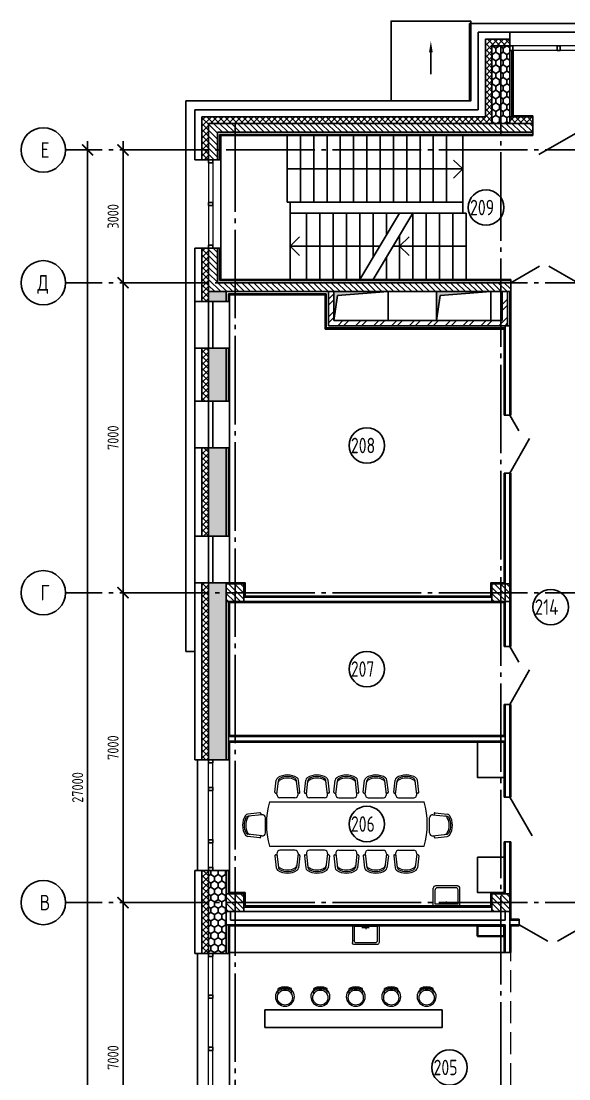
# Model space of a CAD drawing. Header units: millimetres. Extents: x -4830 to 49130, y -6810 to 29910.
# Drawn here: x -4830 to 7535, y 6019 to 29910 of the extents above; entities that cross this region are included whole.
import ezdxf

# ---------------------------------------------------------------- set-up
doc = ezdxf.new("R2010")
doc.units = ezdxf.units.MM
doc.linetypes.add('ГОСТ 2.303 4', pattern=[7, 5, -2, 0])
doc.linetypes.add('ГОСТ 2.303 5', pattern=[24, 20, -1.5, 1, -1.5])
doc.layers.add('Оборудование', color=5, linetype='Continuous', lineweight=18)
doc.layers.add('оси', color=7, linetype='Continuous')
doc.layers.add('текст', color=7, linetype='Continuous')
doc.styles.add('ГОСТ 2.304', font='CS_Gost2304.shx')
doc.dimstyles.new('СПДС', dxfattribs={"dimscale": 100, "dimtxt": 2.5, "dimasz": 2.5, "dimexe": 2, "dimexo": 0.625, "dimgap": 1, "dimtad": 1, "dimdec": 0, "dimtxsty": 'ГОСТ 2.304', "dimblk": 'OBLIQUE', "dimblk1": 'OBLIQUE', "dimblk2": 'OBLIQUE', "dimcen": 2.5, "dimdle": 2, "dimadec": 0, "dimazin": 2, "dimtfac": 0.75, "dimtdec": 4, "dimtmove": 1, "dimatfit": 3, "dimfxl": 1, "dimtfill": 1, "dimtolj": 1, "dimarcsym": 1})
pattern_1 = [(135, (-136569.68, -10084.31), (-67.35192, -67.35192), []), (225, (-136569.68, -10084.31), (67.35192, -67.35192), [])]
pattern_2 = [(90, (-136569.684, -10084.31), (-82.48892, 142.875), [95.25, -190.5]), (210, (-136569.684, -10084.31), (-82.48892, -142.875), [95.25, -190.5]), (150, (-136569.684, -10084.31), (-164.97784, 3e-07), [-190.5, 95.25])]
pattern_3 = [(135, (-136569.68, -10084.31), (-67.35192, -67.35192), [])]

# ---------------------------------------------------------------- blocks, each defined once
blk = doc.blocks.new('_ArchTick')
at = {"color": 0, "linetype": 'ByBlock', "const_width": 0.15}
blk.add_lwpolyline([(-0.5, -0.5), (0.5, 0.5)], dxfattribs=at)
blk = doc.blocks.new('*D43')
at = {"layer": 'оси', "color": 0, "lineweight": -2, "ltscale": 100, "transparency": 16777216}
for p, q in [((-3330, -200), (-3330, 27200)), ((-3267.5, 27000), (-3130, 27000)), ((-3267.5, 0), (-3130, 0))]:
    blk.add_line(p, q, dxfattribs=at)
at = {"layer": 'оси', "color": 0, "lineweight": -2, "ltscale": 100, "transparency": 16777216, "xscale": 250, "yscale": 250, "zscale": 250}
for p, rotation in [((-3330, 27000), 90), ((-3330, 0), 270)]:
    blk.add_blockref('_ArchTick', p, dxfattribs=dict(at, rotation=rotation))
at = {"layer": 'оси', "color": 0, "ltscale": 100, "transparency": 16777216, "insert": (-3555, 12600), "char_height": 250, "attachment_point": 5, "rotation": 90, "style": 'ГОСТ 2.304', "bg_fill": 3, "box_fill_scale": 1.1, "bg_fill_color": 256, "bg_fill_true_color": 13158600, "bg_fill_transparency": 0}
blk.add_mtext('\\A1;27000', dxfattribs=at)
blk = doc.blocks.new('*D45')
at = {"layer": 'оси', "color": 0, "lineweight": -2, "ltscale": 100, "transparency": 16777216}
for p, q in [((-2530, 9800), (-2530, 17200)), ((-2467.5, 17000), (-2330, 17000)), ((-2467.5, 10000), (-2330, 10000))]:
    blk.add_line(p, q, dxfattribs=at)
at = {"layer": 'оси', "color": 0, "lineweight": -2, "ltscale": 100, "transparency": 16777216, "xscale": 250, "yscale": 250, "zscale": 250}
for p, rotation in [((-2530, 17000), 90), ((-2530, 10000), 270)]:
    blk.add_blockref('_ArchTick', p, dxfattribs=dict(at, rotation=rotation))
at = {"layer": 'оси', "color": 0, "ltscale": 100, "transparency": 16777216, "insert": (-2755, 13500), "char_height": 250, "attachment_point": 5, "rotation": 90, "style": 'ГОСТ 2.304', "bg_fill": 3, "box_fill_scale": 1.1, "bg_fill_color": 256, "bg_fill_true_color": 13158600, "bg_fill_transparency": 0}
blk.add_mtext('\\A1;7000', dxfattribs=at)
blk = doc.blocks.new('*D46')
at = {"layer": 'оси', "color": 0, "lineweight": -2, "ltscale": 100, "transparency": 16777216}
for p, q in [((-2530, 16800), (-2530, 24200)), ((-2467.5, 24000), (-2330, 24000)), ((-2467.5, 17000), (-2330, 17000))]:
    blk.add_line(p, q, dxfattribs=at)
at = {"layer": 'оси', "color": 0, "lineweight": -2, "ltscale": 100, "transparency": 16777216, "xscale": 250, "yscale": 250, "zscale": 250}
for p, rotation in [((-2530, 24000), 90), ((-2530, 17000), 270)]:
    blk.add_blockref('_ArchTick', p, dxfattribs=dict(at, rotation=rotation))
at = {"layer": 'оси', "color": 0, "ltscale": 100, "transparency": 16777216, "insert": (-2755, 20500), "char_height": 250, "attachment_point": 5, "rotation": 90, "style": 'ГОСТ 2.304', "bg_fill": 3, "box_fill_scale": 1.1, "bg_fill_color": 256, "bg_fill_true_color": 13158600, "bg_fill_transparency": 0}
blk.add_mtext('\\A1;7000', dxfattribs=at)
blk = doc.blocks.new('*D47')
at = {"layer": 'оси', "color": 0, "lineweight": -2, "ltscale": 100, "transparency": 16777216}
for p, q in [((-2530, 23800), (-2530, 27200)), ((-2467.5, 27000), (-2330, 27000)), ((-2467.5, 24000), (-2330, 24000))]:
    blk.add_line(p, q, dxfattribs=at)
at = {"layer": 'оси', "color": 0, "lineweight": -2, "ltscale": 100, "transparency": 16777216, "xscale": 250, "yscale": 250, "zscale": 250}
for p, rotation in [((-2530, 27000), 90), ((-2530, 24000), 270)]:
    blk.add_blockref('_ArchTick', p, dxfattribs=dict(at, rotation=rotation))
at = {"layer": 'оси', "color": 0, "ltscale": 100, "transparency": 16777216, "insert": (-2755, 25500), "char_height": 250, "attachment_point": 5, "rotation": 90, "style": 'ГОСТ 2.304', "bg_fill": 3, "box_fill_scale": 1.1, "bg_fill_color": 256, "bg_fill_true_color": 13158600, "bg_fill_transparency": 0}
blk.add_mtext('\\A1;3000', dxfattribs=at)
blk = doc.blocks.new('*D48')
at = {"layer": 'оси', "color": 0, "lineweight": -2, "ltscale": 100, "transparency": 16777216}
for p, q in [((-2530, 2800), (-2530, 10200)), ((-2467.5, 10000), (-2330, 10000)), ((-2467.5, 3000), (-2330, 3000))]:
    blk.add_line(p, q, dxfattribs=at)
at = {"layer": 'оси', "color": 0, "lineweight": -2, "ltscale": 100, "transparency": 16777216, "xscale": 250, "yscale": 250, "zscale": 250}
for p, rotation in [((-2530, 10000), 90), ((-2530, 3000), 270)]:
    blk.add_blockref('_ArchTick', p, dxfattribs=dict(at, rotation=rotation))
at = {"layer": 'оси', "color": 0, "ltscale": 100, "transparency": 16777216, "insert": (-2755, 6500), "char_height": 250, "attachment_point": 5, "rotation": 90, "style": 'ГОСТ 2.304', "bg_fill": 3, "box_fill_scale": 1.1, "bg_fill_color": 256, "bg_fill_true_color": 13158600, "bg_fill_transparency": 0}
blk.add_mtext('\\A1;7000', dxfattribs=at)
blk = doc.blocks.new('мойка')
at = {"layer": 'Оборудование', "lineweight": 18}
for p, q in [((-450, 250), (-450, -250)), ((0, 300), (-399, 300)), ((-40, 260), (-360, 260)), ((-40, 260), (-40, -260)), ((0, 300), (0, -300)), ((-410, 210), (-410, -210)), ((-69, 78), (-69, -91)), ((-40, 0), (-100, 0)), ((0, -300), (-400, -300)), ((-40, -260), (-360, -260))]:
    blk.add_line(p, q, dxfattribs=at)
for centre, radius, start, end in [((-400, 250), 49.7, 88.3906, 180.554), ((-360, 210), 50, 90.0248, 180.0248), ((-360, -210), 49.8, 179.9125, 270.2958), ((-400, -250), 50, 180.0248, 270.0248)]:
    blk.add_arc(centre, radius, start, end, dxfattribs=at)
blk = doc.blocks.new('барный стул 1')
at = {"layer": 'Оборудование', "ltscale": 60}
for p, q in [((59.999999, 150), (183.593644, 150)), ((59.999999, -150), (183.593644, -150))]:
    blk.add_line(p, q, dxfattribs=at)
blk.add_circle((-20.000001, 0), 170, dxfattribs=at)
for centre, radius, start, end in [((0, 0), 215, 45.5846910006, 314.4153089994), ((-155.531875, 0), 326.155917, 332.6191679998, 27.3808320002), ((-129.255814, 0), 326.155917, 332.6191679998, 27.3808320002), ((-106.022796, 0), 326.155917, 332.6191679998, 27.3808320002)]:
    blk.add_arc(centre, radius, start, end, dxfattribs=at)
blk = doc.blocks.new('стол банкетный 2')
at = {"layer": 'Оборудование'}
for p, q in [((-1575, 721), (-1545, 990)), ((-1531, 670), (-1495, 979)), ((-1054, 669), (-1089, 979)), ((-1010, 721), (-1041, 990)), ((-910, 721), (-880, 990)), ((-866, 670), (-831, 979)), ((-389, 669), (-424, 979)), ((-345, 721), (-376, 990)), ((-245, 721), (-215, 990)), ((-201, 669), (-166, 979)), ((276, 670), (240, 979)), ((320, 721), (289, 990)), ((420, 721), (450, 990)), ((464, 669), (499, 979)), ((941, 670), (905, 979)), ((985, 721), (954, 990)), ((1106, 721), (1136, 990)), ((1150, 669), (1185, 979)), ((1627, 670), (1591, 979)), ((1671, 721), (1640, 990)), ((-1696, 500), (1791, 500)), ((-1556, 699), (-1528, 699)), ((-1123, 592), (-1462, 592)), ((-1030, 699), (-1057, 699)), ((-891, 699), (-863, 699)), ((-458, 592), (-797, 592)), ((-365, 699), (-392, 699)), ((-226, 699), (-198, 699)), ((-133, 592), (207, 592)), ((300, 699), (273, 699)), ((439, 699), (467, 699)), ((532, 592), (872, 592)), ((965, 699), (938, 699)), ((1125, 699), (1153, 699)), ((1218, 592), (1558, 592)), ((1651, 699), (1624, 699)), ((-1919, 254), (-2189, 224)), ((2044, 254), (2313, 224)), ((-1868, 210), (-2178, 175)), ((-1897, 235), (-1897, 207)), ((-1791, -198), (-1791, 141)), ((1915, -198), (1915, 141)), ((1992, 210), (2302, 175)), ((2022, 235), (2022, 207)), ((-1868, -267), (-2178, -232)), ((1992, -267), (2302, -232)), ((-1919, -311), (-2189, -280)), ((-1897, -291), (-1897, -264)), ((2022, -291), (2022, -264)), ((2044, -311), (2313, -280)), ((-1696, -500), (1791, -500)), ((-1556, -699), (-1528, -699)), ((-1531, -670), (-1495, -979)), ((-1123, -592), (-1462, -592)), ((-1054, -669), (-1089, -979)), ((-1030, -699), (-1057, -699)), ((-891, -699), (-863, -699)), ((-866, -670), (-831, -979)), ((-458, -592), (-797, -592)), ((-389, -669), (-424, -979)), ((-365, -699), (-392, -699)), ((-226, -699), (-198, -699)), ((-201, -669), (-166, -979)), ((-133, -592), (207, -592)), ((276, -670), (240, -979)), ((300, -699), (273, -699)), ((439, -699), (467, -699)), ((464, -669), (499, -979)), ((532, -592), (872, -592)), ((941, -670), (905, -979)), ((965, -699), (938, -699)), ((1125, -699), (1153, -699)), ((1150, -669), (1185, -979)), ((1218, -592), (1558, -592)), ((1627, -670), (1591, -979)), ((1651, -699), (1624, -699)), ((-1575, -721), (-1545, -990)), ((-1010, -721), (-1041, -990)), ((-910, -721), (-880, -990)), ((-345, -721), (-376, -990)), ((-245, -721), (-215, -990)), ((320, -721), (289, -990)), ((420, -721), (450, -990)), ((985, -721), (954, -990)), ((1106, -721), (1136, -990)), ((1671, -721), (1640, -990))]:
    blk.add_line(p, q, dxfattribs=at)
for centre, radius, start, end in [((-1476, 982), 69.3, 124.4756, 173.4869), ((-1293, 716), 393, 55.5244, 124.4756), ((-1431, 932), 69.3, 117.6297, 173.4078), ((-1427, 971), 69.3, 116.6486, 173.4078), ((-1293, 667), 368, 62.2582, 117.6297), ((-1293, 704), 368, 63.228, 116.6486), ((-1158, 971), 69.3, 6.5131, 63.228), ((-1154, 932), 69.3, 6.5131, 62.2582), ((-1110, 982), 69.3, 6.5131, 55.5244), ((-811, 982), 69.3, 124.4756, 173.4869), ((-628, 716), 393, 55.5244, 124.4756), ((-766, 932), 69.3, 117.6297, 173.4078), ((-762, 971), 69.3, 116.6486, 173.4078), ((-628, 667), 368, 62.2582, 117.6297), ((-628, 704), 368, 63.228, 116.6486), ((-493, 971), 69.3, 6.5131, 63.228), ((-489, 932), 69.3, 6.5131, 62.2582), ((-445, 982), 69.3, 6.5131, 55.5244), ((-146, 982), 69.3, 124.4756, 173.4869), ((37, 716), 393, 55.5244, 124.4756), ((-102, 932), 69.3, 117.7418, 173.4869), ((-97, 971), 69.3, 116.772, 173.4869), ((37, 667), 368, 62.3703, 117.7418), ((37, 704), 368, 63.3514, 116.772), ((171, 971), 69.3, 6.5922, 63.3514), ((176, 932), 69.3, 6.5922, 62.3703), ((220, 982), 69.3, 6.5131, 55.5244), ((519, 982), 69.3, 124.4756, 173.4869), ((702, 716), 393, 55.5244, 124.4756), ((563, 932), 69.3, 117.7418, 173.4869), ((568, 971), 69.3, 116.772, 173.4869), ((702, 667), 368, 62.3703, 117.7418), ((702, 704), 368, 63.3514, 116.772), ((836, 971), 69.3, 6.5922, 63.3514), ((841, 932), 69.3, 6.5922, 62.3703), ((885, 982), 69.3, 6.5131, 55.5244), ((1205, 982), 69.3, 124.4756, 173.4869), ((1388, 716), 393, 55.5244, 124.4756), ((1249, 932), 69.3, 117.7418, 173.4869), ((1254, 971), 69.3, 116.772, 173.4869), ((1388, 667), 368, 62.3703, 117.7418), ((1388, 704), 368, 63.3514, 116.772), ((1522, 971), 69.3, 6.5922, 63.3514), ((1527, 932), 69.3, 6.5922, 62.3703), ((1571, 982), 69.3, 6.5131, 55.5244), ((-1556, 718), 19.8, 173.4869, 270), ((-1030, 718), 19.8, 270, 6.5131), ((-891, 718), 19.8, 173.4869, 270), ((-365, 718), 19.8, 270, 6.5131), ((-226, 718), 19.8, 173.4869, 270), ((300, 718), 19.8, 270, 6.5131), ((439, 718), 19.8, 173.4869, 270), ((965, 718), 19.8, 270, 6.5131), ((1125, 718), 19.8, 173.4869, 270), ((1651, 718), 19.8, 270, 6.5131), ((0, 0), 1768, 163.57, 196.43), ((-1462, 662), 69.3, 173.4078, 270), ((-1123, 662), 69.3, 270, 6.5131), ((-797, 662), 69.3, 173.4078, 270), ((-458, 662), 69.3, 270, 6.5131), ((-133, 662), 69.3, 173.4869, 270), ((207, 662), 69.3, 270, 6.5922), ((532, 662), 69.3, 173.4869, 270), ((872, 662), 69.3, 270, 6.5922), ((1218, 662), 69.3, 173.4869, 270), ((1558, 662), 69.3, 270, 6.5922), ((96, 0), 1768, 343.57, 16.43), ((-1917, 235), 19.8, 0, 96.5131), ((2041, 235), 19.8, 83.4869, 180), ((-1915, -28), 393, 145.5244, 214.4756), ((-1903, -28), 368, 153.3514, 206.772), ((-2181, 155), 69.3, 96.5131, 145.5244), ((-1866, -28), 368, 152.3703, 207.7418), ((-2170, 106), 69.3, 96.5922, 153.3514), ((-2131, 110), 69.3, 96.5922, 152.3703), ((-1860, 141), 69.3, 0, 96.5922), ((1985, 141), 69.3, 83.4078, 180), ((2255, 110), 69.3, 27.6297, 83.4078), ((2294, 106), 69.3, 26.6486, 83.4078), ((2305, 155), 69.3, 34.4756, 83.4869), ((1990, -28), 368, 332.2582, 27.6297), ((2027, -28), 368, 333.228, 26.6486), ((2039, -28), 393, 325.5244, 34.4756), ((-2170, -163), 69.3, 206.772, 263.4869), ((-2131, -167), 69.3, 207.7418, 263.4869), ((-1860, -198), 69.3, 263.4869, 0), ((1985, -198), 69.3, 180, 276.5131), ((2255, -167), 69.3, 276.5131, 332.2582), ((2294, -163), 69.3, 276.5131, 333.228), ((-2181, -211), 69.3, 214.4756, 263.4869), ((-1917, -291), 19.8, 263.4869, 0), ((2041, -291), 19.8, 180, 276.5131), ((2305, -211), 69.3, 276.5131, 325.5244), ((-1556, -718), 19.8, 90, 186.5131), ((-1462, -662), 69.3, 90, 186.5922), ((-1123, -662), 69.3, 353.4869, 90), ((-1030, -718), 19.8, 353.4869, 90), ((-891, -718), 19.8, 90, 186.5131), ((-797, -662), 69.3, 90, 186.5922), ((-458, -662), 69.3, 353.4869, 90), ((-365, -718), 19.8, 353.4869, 90), ((-226, -718), 19.8, 90, 186.5131), ((-133, -662), 69.3, 90, 186.5131), ((207, -662), 69.3, 353.4078, 90), ((300, -718), 19.8, 353.4869, 90), ((439, -718), 19.8, 90, 186.5131), ((532, -662), 69.3, 90, 186.5131), ((872, -662), 69.3, 353.4078, 90), ((965, -718), 19.8, 353.4869, 90), ((1125, -718), 19.8, 90, 186.5131), ((1218, -662), 69.3, 90, 186.5131), ((1558, -662), 69.3, 353.4078, 90), ((1651, -718), 19.8, 353.4869, 90), ((-1431, -932), 69.3, 186.5922, 242.3703), ((-1154, -932), 69.3, 297.7418, 353.4869), ((-766, -932), 69.3, 186.5922, 242.3703), ((-489, -932), 69.3, 297.7418, 353.4869), ((-102, -932), 69.3, 186.5131, 242.2582), ((176, -932), 69.3, 297.6297, 353.4078), ((563, -932), 69.3, 186.5131, 242.2582), ((841, -932), 69.3, 297.6297, 353.4078), ((1249, -932), 69.3, 186.5131, 242.2582), ((1527, -932), 69.3, 297.6297, 353.4078), ((-1476, -982), 69.3, 186.5131, 235.5244), ((-1293, -716), 393, 235.5244, 304.4756), ((-1427, -971), 69.3, 186.5922, 243.3514), ((-1293, -667), 368, 242.3703, 297.7418), ((-1293, -704), 368, 243.3514, 296.772), ((-1158, -971), 69.3, 296.772, 353.4869), ((-1110, -982), 69.3, 304.4756, 353.4869), ((-811, -982), 69.3, 186.5131, 235.5244), ((-628, -716), 393, 235.5244, 304.4756), ((-762, -971), 69.3, 186.5922, 243.3514), ((-628, -667), 368, 242.3703, 297.7418), ((-628, -704), 368, 243.3514, 296.772), ((-493, -971), 69.3, 296.772, 353.4869), ((-445, -982), 69.3, 304.4756, 353.4869), ((-146, -982), 69.3, 186.5131, 235.5244), ((37, -716), 393, 235.5244, 304.4756), ((-97, -971), 69.3, 186.5131, 243.228), ((37, -667), 368, 242.2582, 297.6297), ((37, -704), 368, 243.228, 296.6486), ((171, -971), 69.3, 296.6486, 353.4078), ((220, -982), 69.3, 304.4756, 353.4869), ((519, -982), 69.3, 186.5131, 235.5244), ((702, -716), 393, 235.5244, 304.4756), ((568, -971), 69.3, 186.5131, 243.228), ((702, -667), 368, 242.2582, 297.6297), ((702, -704), 368, 243.228, 296.6486), ((836, -971), 69.3, 296.6486, 353.4078), ((885, -982), 69.3, 304.4756, 353.4869), ((1205, -982), 69.3, 186.5131, 235.5244), ((1388, -716), 393, 235.5244, 304.4756), ((1254, -971), 69.3, 186.5131, 243.228), ((1388, -667), 368, 242.2582, 297.6297), ((1388, -704), 368, 243.228, 296.6486), ((1522, -971), 69.3, 296.6486, 353.4078), ((1571, -982), 69.3, 304.4756, 353.4869)]:
    blk.add_arc(centre, radius, start, end, dxfattribs=at)

msp = doc.modelspace()

# ---------------------------------------------------------------- hatches: boundary and pattern name
at = {"ltscale": 100}
h = msp.add_hatch(dxfattribs=at)
h.set_pattern_fill('ANSI37', color=256, scale=30, angle=90)
h.set_pattern_definition(pattern_1)
h.paths.add_polyline_path([(5800, 29350), (6200, 29350), (6200, 29500), (5650, 29500), (5650, 27750), (-750, 27750), (-749.9, 26780.5), (-600, 26780.5), (-600, 27600), (5800, 27600)])
h = msp.add_hatch(dxfattribs=at)
h.set_pattern_fill('HONEY', color=256, scale=30, angle=90)
h.set_pattern_definition(pattern_2)
h.paths.add_polyline_path([(6200, 29350), (5800, 29350), (5800, 27600), (6200, 27600)])
h = msp.add_hatch(dxfattribs=at)
h.set_pattern_fill('ANSI37', color=256, scale=30, angle=90)
h.set_pattern_definition([(135, (-116265.42, 62652.82), (-67.35192, -67.35192), []), (225, (-116265.42, 62652.82), (67.35192, -67.35192), [])])
h.paths.add_polyline_path([(6725, 27600), (6725, 27750), (6200, 27750), (6200, 27600)])
h = msp.add_hatch(dxfattribs=at)
h.set_pattern_fill('ANSI31', color=256, scale=30, angle=90)
h.set_pattern_definition(pattern_3)
h.paths.add_polyline_path([(6725, 27600), (-600, 27600), (-600, 26780.5), (-500, 26780.5), (-400, 26780.5), (-400, 27400), (6725, 27400)])
h = msp.add_hatch(dxfattribs=at)
h.set_pattern_fill('ANSI37', color=256, scale=30, angle=90)
h.set_pattern_definition(pattern_1)
h.paths.add_polyline_path([(-749.6, 23575), (-600, 23575), (-600, 24780.5), (-749.7, 24780.5)])
h.paths.add_polyline_path([(-749.3, 21325), (-600, 21325), (-600, 22525), (-749.5, 22525)])
h.paths.add_polyline_path([(-749, 18275), (-600, 18275), (-600, 20275), (-749.2, 20275)])
h.paths.add_polyline_path([(-600, 17225), (-748.9, 17225), (-748.5, 13225), (-600, 13225)])
h = msp.add_hatch(dxfattribs=at)
h.set_pattern_fill('ANSI31', color=256, scale=30, angle=90)
h.set_pattern_definition(pattern_3)
h.paths.add_polyline_path([(6225, 24000), (-400, 24000), (-400, 24780.5), (-600, 24780.5), (-600, 23800), (6225, 23800)])
h = msp.add_hatch(dxfattribs=at)
h.set_pattern_fill('HONEY', color=256, scale=30, angle=90)
h.set_pattern_definition(pattern_2)
h.paths.add_polyline_path([(-600, 23575), (-200, 23575), (-200, 23800), (-600, 23800)])
h.paths.add_polyline_path([(-600, 21325), (-200, 21325), (-200, 22525), (-600, 22525)])
h.paths.add_polyline_path([(-600, 18275), (-200, 18275), (-200, 20275), (-600, 20275)])
h.paths.add_polyline_path([(-200, 17225), (-600, 17225), (-600, 13225), (-200, 13225)])
h = msp.add_hatch(dxfattribs=at)
h.set_pattern_fill('ANSI32', color=256, scale=30)
h.set_pattern_definition([(45, (-74169.68, -56284.3), (-202.05576, 202.05576), []), (45, (-74034.98, -56284.3), (-202.05576, 202.05576), [])])
h.paths.add_polyline_path([(2109.9, 23030), (6150, 23030), (6150, 23800), (6030, 23800), (6030, 23150), (2229.9, 23150), (2229.9, 23800), (2109.9, 23800)])
h = msp.add_hatch(color=256, dxfattribs=at)
h.dxf.hatch_style = 1
h.paths.add_polyline_path([(3454.9, 23800), (2229.9, 23800), (2229.9, 23150), (2313.4, 23709.4)])
h = msp.add_hatch(color=256, dxfattribs=at)
h.dxf.hatch_style = 1
h.paths.add_polyline_path([(5775, 23800), (4549.9, 23800), (4549.9, 23150), (4633.4, 23709.4)])
h = msp.add_hatch(dxfattribs=at)
h.set_pattern_fill('ANSI31', color=256, scale=30, angle=90)
h.set_pattern_definition([(135, (-163569.68, -20084.31), (-67.35192, -67.35192), [])])
h.paths.add_polyline_path([(200, 17200), (-200, 17200), (-200, 16800), (200, 16800)])
h = msp.add_hatch(dxfattribs=at)
h.set_pattern_fill('ANSI31', color=256, scale=30, angle=90)
h.set_pattern_definition([(135, (-157569.68, -20084.31), (-67.35192, -67.35192), [])])
h.paths.add_polyline_path([(6200, 17200), (5800, 17200), (5800, 16800), (6200, 16800)])
h = msp.add_hatch(dxfattribs=at)
h.set_pattern_fill('ANSI37', color=256, scale=30, angle=90)
h.set_pattern_definition(pattern_1)
h.paths.add_polyline_path([(-600, 10725), (-748.3, 10725), (-748.1, 8850), (-600, 8850)])
h = msp.add_hatch(dxfattribs=at)
h.set_pattern_fill('HONEY', color=256, scale=30, angle=90)
h.set_pattern_definition(pattern_2)
h.paths.add_polyline_path([(-200, 10725), (-600, 10725), (-600, 8850), (-200, 8850)])
h = msp.add_hatch(dxfattribs=at)
h.set_pattern_fill('ANSI31', color=256, scale=30, angle=90)
h.set_pattern_definition([(135, (-163569.68, -27084.31), (-67.35192, -67.35192), [])])
h.paths.add_polyline_path([(200, 10200), (-200, 10200), (-200, 9800), (200, 9800)])
h = msp.add_hatch(dxfattribs=at)
h.set_pattern_fill('ANSI31', color=256, scale=30, angle=90)
h.set_pattern_definition([(135, (-157569.68, -27084.31), (-67.35192, -67.35192), [])])
h.paths.add_polyline_path([(6200, 10200), (5800, 10200), (5800, 9800), (6200, 9800)])

# ---------------------------------------------------------------- linework, layer by layer
for p, q in [((5290, 29860), (12710, 29860)), ((5290, 28110), (5290, 29860)), ((5490, 27910), (5490, 29660)), ((5490, 29660), (12510, 29660)), ((6200, 29350), (6200, 29660)), ((5650, 27750), (5650, 29500)), ((5650, 29500), (6200, 29500)), ((5800, 27600), (5800, 29350)), ((5800, 29350), (6200, 29350)), ((6200, 27600), (6200, 29350)), ((6250, 27750), (6250, 29250)), ((6275, 27775), (6275, 29250)), ((-1110, 15675), (-1110, 28110)), ((-1110, 28110), (5290, 28110)), ((-910, 26780.5), (-910, 27910)), ((-910, 27910), (5490, 27910)), ((-750, 27750), (-749.9, 26780.5)), ((-750, 27750), (5650, 27750)), ((6200, 27750), (6725, 27750)), ((6275, 27775), (6725, 27775)), ((6725, 27600), (6725, 27775)), ((6725, 27600), (-600, 27600)), ((-600, 27600), (-600, 26780.5)), ((6725, 27325), (6725, 27600)), ((6725, 27400), (-400, 27400)), ((-400, 27400), (-400, 26780.5)), ((6725, 27350), (-350, 27350)), ((-350, 27350), (-350, 26780.5)), ((6725, 27325), (-325, 27325)), ((-325, 27325), (-325, 26780.5)), ((1175, 25825), (1175, 27325)), ((1475, 25825), (1475, 27325)), ((1775, 25825), (1775, 27325)), ((2075, 25825), (2075, 27325)), ((2375, 25825), (2375, 27325)), ((2675, 25825), (2675, 27325)), ((2975, 25825), (2975, 27325)), ((3275, 25825), (3275, 27325)), ((3575, 25825), (3575, 27325)), ((3875, 25825), (3875, 27325)), ((4175, 25825), (4175, 27325)), ((4475, 25825), (4475, 27325)), ((4775, 25825), (4775, 27325)), ((5145, 25575), (5145, 27325)), ((7735, 27400), (6860.3, 26895)), ((-600, 26780.5), (-910, 26780.5)), ((-325, 26780.5), (-600, 26780.5)), ((-325, 26780.5), (-325, 24780.5)), ((5145, 26575), (4932.9, 26767.1)), ((5145, 26575), (1175, 26575)), ((5145, 26575), (4932.9, 26362.9)), ((5145, 25825), (1175, 25825)), ((1245, 25825), (1245, 24075)), ((5215, 25575), (1245, 25575)), ((1615, 24075), (1615, 25575)), ((1915, 24075), (1915, 25575)), ((2215, 24075), (2215, 25575)), ((2515, 24075), (2515, 25575)), ((2815, 24075), (2815, 25575)), ((2815, 24075), (3715, 25575)), ((3115, 24575), (3115, 25575)), ((3115, 24075), (4015, 25575)), ((3415, 25075), (3415, 25575)), ((4015, 24075), (4015, 25575)), ((4315, 24075), (4315, 25575)), ((4615, 24075), (4615, 25575)), ((4915, 24075), (4915, 25575)), ((5215, 24075), (5215, 25575)), ((1245, 24825), (1457.1, 25037.1)), ((3715, 24075), (3715, 25075)), ((3715, 24825), (3927.1, 25037.1)), ((-910, 13225), (-910, 24780.5)), ((-600, 24780.5), (-910, 24780.5)), ((-749.7, 24780.5), (-749.6, 23575)), ((-600, 24780.5), (-600, 23800)), ((-325, 24780.5), (-600, 24780.5)), ((-400, 24780.5), (-400, 24000)), ((-350, 24780.5), (-350, 24050)), ((-325, 24780.5), (-325, 24075)), ((3265, 24825), (1245, 24825)), ((1245, 24825), (1457.1, 24612.9)), ((5215, 24825), (3565, 24825)), ((3715, 24825), (3927.1, 24612.9)), ((3415, 24075), (3415, 24575)), ((6225, 24000), (6874.5, 24375)), ((7735, 24000), (7085.5, 24375)), ((6225, 24000), (-400, 24000)), ((6225, 24050), (-350, 24050)), ((6225, 24075), (-325, 24075)), ((6225, 23800), (6225, 24075)), ((6225, 23800), (-600, 23800)), ((-600, 23575), (-600, 23800)), ((-200, 23575), (-200, 23800)), ((2059.9, 23750), (-150, 23750)), ((-150, 23575), (-150, 23750)), ((2034.9, 23725), (-125, 23725)), ((-125, 23575), (-125, 23725)), ((2034.9, 23725), (2034.9, 22955)), ((2059.9, 23750), (2059.9, 22980)), ((2109.9, 23800), (2109.9, 23030)), ((2229.9, 23800), (2229.9, 23150)), ((2229.9, 23150), (2313.4, 23709.4)), ((2313.4, 23709.4), (3454.9, 23800)), ((4549.9, 23150), (4633.4, 23709.4)), ((4633.4, 23709.4), (5775, 23800)), ((6030, 23800), (6030, 23150)), ((6150, 23800), (6150, 23030)), ((6200, 23800), (6200, 21010)), ((6225, 23800), (6225, 21010)), ((-600, 23575), (-910, 23575)), ((-125, 23575), (-600, 23575)), ((-600, 23575), (-600, 22525)), ((-500, 23575), (-500, 22525)), ((-125, 23575), (-125, 22525)), ((6075, 22955), (2034.9, 22955)), ((6100, 22980), (2059.9, 22980)), ((6150, 23030), (2109.9, 23030)), ((6030, 23150), (2229.9, 23150)), ((6075, 22955), (6075, 21010)), ((6100, 23030), (6100, 21010)), ((6150, 23030), (6200, 23030)), ((-600, 22525), (-910, 22525)), ((-749.5, 22525), (-749.3, 21325)), ((-600, 21325), (-600, 22525)), ((-125, 22525), (-600, 22525)), ((-200, 21325), (-200, 22525)), ((-150, 21325), (-150, 22525)), ((-125, 21325), (-125, 22525)), ((-600, 21325), (-910, 21325)), ((-125, 21325), (-600, 21325)), ((-600, 21325), (-600, 20275)), ((-500, 21325), (-500, 20275)), ((-125, 21325), (-125, 20275)), ((6075, 21010), (6225, 21010)), ((6405, 20654.9), (6200, 21010)), ((6200, 19700), (6650, 20479.4)), ((-600, 20275), (-910, 20275)), ((-749.2, 20275), (-749, 18275)), ((-600, 18275), (-600, 20275)), ((-125, 20275), (-600, 20275)), ((-200, 18275), (-200, 20275)), ((-150, 18275), (-150, 20275)), ((-125, 18275), (-125, 20275)), ((6075, 19700), (6075, 17225)), ((6075, 19700), (6225, 19700)), ((6100, 19700), (6100, 15785)), ((6200, 19700), (6200, 15785)), ((6225, 19700), (6225, 15785)), ((-600, 18275), (-910, 18275)), ((-600, 18275), (-600, 17225)), ((-125, 18275), (-600, 18275)), ((-500, 18275), (-500, 17225)), ((-125, 18275), (-125, 17225)), ((-600, 17225), (-910, 17225)), ((-748.9, 17225), (-748.5, 13225)), ((-600, 13225), (-600, 17225)), ((-125, 17225), (-600, 17225)), ((-200, 13225), (-200, 17225)), ((-150, 17200), (-150, 17225)), ((-150, 13225), (-150, 16800)), ((-125, 13775), (-125, 16775)), ((6075, 16775), (-125, 16775)), ((5800, 16900), (200, 16900)), ((5800, 16800), (200, 16800)), ((5775, 16925), (225, 16925)), ((6075, 16775), (6075, 15785)), ((6075, 15785), (6225, 15785)), ((6405, 15429.9), (6200, 15785)), ((-910, 15675), (-1110, 15675)), ((6200, 14475), (6650, 15254.4)), ((6075, 14475), (6075, 13775)), ((6075, 14475), (6225, 14475)), ((6100, 14475), (6100, 12385)), ((6200, 14475), (6200, 12385)), ((6225, 14475), (6225, 12385)), ((6100, 13750), (-150, 13750)), ((6100, 13650), (-150, 13650)), ((6075, 13775), (-125, 13775)), ((-125, 13225), (-125, 13625)), ((6075, 13625), (-125, 13625)), ((6075, 13625), (6075, 12385)), ((-600, 13225), (-910, 13225)), ((-850, 13225), (-850, 10725)), ((-125, 13225), (-600, 13225)), ((-125, 13225), (-125, 10725)), ((6075, 12385), (6225, 12385)), ((6200, 12385), (6705, 11510.3)), ((6075, 11375), (6075, 10225)), ((6075, 11375), (6225, 11375)), ((6100, 11375), (6100, 10200)), ((6200, 11375), (6200, 8875)), ((6225, 11375), (6225, 9625)), ((-910, 8850), (-910, 10725)), ((-600, 10725), (-910, 10725)), ((-748.3, 10725), (-748.1, 8850)), ((-600, 8850), (-600, 10725)), ((-125, 10725), (-600, 10725)), ((-200, 8850), (-200, 10725)), ((-150, 10200), (-150, 10725)), ((-125, 10225), (-125, 10725)), ((5800, 9900), (200, 9900)), ((5775, 9925), (225, 9925)), ((6200, 9600), (6415, 9600)), ((6225, 9625), (6415, 9625)), ((6415, 9625), (6415, 9475)), ((6100, 9500), (-200, 9500)), ((-150, 8850), (-150, 9500)), ((-125, 8850), (-125, 9475)), ((6075, 9475), (-125, 9475)), ((6075, 8875), (6075, 9475)), ((6100, 8875), (6100, 9500)), ((6200, 9500), (6415, 9500)), ((6225, 9475), (6225, 8875)), ((6225, 9475), (6415, 9475)), ((6415, 9500), (7064.5, 9125)), ((7925, 9500), (7275.5, 9125)), ((-600, 8850), (-910, 8850)), ((-850, 8850), (-850, 5725)), ((-125, 8850), (-600, 8850)), ((-125, 8850), (-125, 5725)), ((6225, 8875), (6075, 8875))]:
    msp.add_line(p, q, dxfattribs=at)
at = {"linetype": 'Continuous', "ltscale": 100}
msp.add_line((4420, 28715.9), (4420, 29209.6), dxfattribs=at)
at = {"lineweight": 15, "ltscale": 100}
for p, q in [((11800, 29350), (6200, 29350)), ((11800, 29250), (6200, 29250)), ((-600, 26780.5), (-600, 24780.5)), ((-500, 26780.5), (-500, 24780.5)), ((-600, 10725), (-600, 13225)), ((-500, 10725), (-500, 13225)), ((-600, 5725), (-600, 8850)), ((-500, 5725), (-500, 8850))]:
    msp.add_line(p, q, dxfattribs=at)
at = {"lineweight": -3, "ltscale": 100}
for p, q in [((-100, 9600), (-100, 9800)), ((5800, 9800), (200, 9800)), ((6100, 9600), (6100, 9800)), ((6100, 9600), (-100, 9600))]:
    msp.add_line(p, q, dxfattribs=at)
msp.add_line((6075, 8875), (-125, 8875))
at = {"linetype": 'ГОСТ 2.303 4', "lineweight": 9, "ltscale": 100}
msp.add_line((6225, 5175), (6225, 8875), dxfattribs=at)
at = {"ltscale": 100}
for points in [[(3520, 28110), (5320, 28110), (5320, 29910), (3520, 29910)], [(6200, 29250), (6270, 29250), (6270, 29350), (6200, 29350)], [(7270, 29250), (7340, 29250), (7340, 29350), (7270, 29350)], [(-500, 26710.5), (-500, 26780.5), (-600, 26780.5), (-600, 26710.5)], [(-500, 25745.5), (-500, 25815.5), (-600, 25815.5), (-600, 25745.5)], [(-500, 24780.5), (-500, 24850.5), (-600, 24850.5), (-600, 24780.5)], [(2229.9, 23150), (3454.9, 23150), (3454.9, 23800), (2229.9, 23800)], [(4549.9, 23150), (5775, 23150), (5775, 23800), (4549.9, 23800)], [(-200, 16800), (200, 16800), (200, 17200), (-200, 17200)], [(5800, 16800), (6200, 16800), (6200, 17200), (5800, 17200)], [(6075, 12825), (6075, 13625), (5475, 13625), (5475, 12825)], [(-500, 13155), (-500, 13225), (-600, 13225), (-600, 13155)], [(-500, 12530), (-500, 12600), (-600, 12600), (-600, 12530)], [(-500, 11350), (-500, 11420), (-600, 11420), (-600, 11350)], [(6075, 10225), (6075, 11025), (5475, 11025), (5475, 10225)], [(-500, 10725), (-500, 10795), (-600, 10795), (-600, 10725)], [(-200, 9800), (200, 9800), (200, 10200), (-200, 10200)], [(5800, 9800), (6200, 9800), (6200, 10200), (5800, 10200)], [(-500, 8780), (-500, 8850), (-600, 8850), (-600, 8780)], [(-500, 7842.5), (-500, 7912.5), (-600, 7912.5), (-600, 7842.5)], [(675, 7175), (4675, 7175), (4675, 7575), (675, 7575)], [(-500, 6662.5), (-500, 6732.5), (-600, 6732.5), (-600, 6662.5)]]:
    msp.add_lwpolyline(points, close=True, dxfattribs=at)
for points in [[(225, 16925), (225, 17225), (-125, 17225)], [(6075, 17225), (5775, 17225), (5775, 16925)], [(225, 9925), (225, 10225), (-125, 10225)], [(6075, 10225), (5775, 10225), (5775, 9925)]]:
    msp.add_lwpolyline(points, dxfattribs=at)
at = {"lineweight": 40, "ltscale": 100}
msp.add_lwpolyline([(5475, 9475), (5475, 9245), (6075, 9245), (6075, 9475)], close=True, dxfattribs=at)
at = {"linetype": 'Continuous', "ltscale": 100}
msp.add_solid([(4420, 29459.6), (4461.9, 29209.2), (4378.1, 29209.2)], dxfattribs=at)
at = {"layer": 'оси', "linetype": 'ГОСТ 2.303 5', "lineweight": 25, "ltscale": 100}
for points in [[(6000, 29350), (6000, -5310)], [(0, 27600), (0, -5310)]]:
    msp.add_lwpolyline(points, dxfattribs=at)
at = {"layer": 'текст', "linetype": 'Continuous', "lineweight": 25, "ltscale": 100}
for centre in [(5665, 25700), (2975, 20325), (7125, 16675), (2975, 15275), (2975, 11775), (4841.5, 6276)]:
    msp.add_circle(centre, 400, dxfattribs=at)

# ---------------------------------------------------------------- block references
msp.add_blockref('стол банкетный 2', (2475, 11775))
at = {"ltscale": 100, "rotation": 270}
msp.add_blockref('мойка', (4775, 9925), dxfattribs=at)
at = {"ltscale": 100, "xscale": -1, "rotation": 270}
msp.add_blockref('мойка', (2950, 9500), dxfattribs=at)
at = {"rotation": 90}
for p in [(1125, 7875), (1925, 7875), (2725, 7875), (3525, 7875), (4325, 7875)]:
    msp.add_blockref('барный стул 1', p, dxfattribs=at)

# ---------------------------------------------------------------- texts
at = {"layer": 'оси', "linetype": 'Continuous', "lineweight": 25, "ltscale": 100, "char_height": 350, "attachment_point": 1, "style": 'ГОСТ 2.304'}
for s, insert, width in [('\\f|b0|i0|c1|p0;\\W1.0000000000;\\T1.0000000000;\\o\\lЕ', (-4394.6, 27175), 566.667), ('\\f|b0|i0|c1|p0;\\W1.0000000000;\\T1.0000000000;\\o\\lД', (-4462.9, 24175), 683.333), ('\\f|b0|i0|c1|p0;\\W1.0000000000;\\T1.0000000000;\\o\\lГ', (-4394.6, 17175), 533.333), ('\\f|b0|i0|c1|p0;\\W1.0000000000;\\T1.0000000000;\\o\\lВ', (-4412.1, 10175), 616.667)]:
    msp.add_mtext(s, dxfattribs=dict(at, insert=insert, width=width))
at = {"layer": 'текст', "linetype": 'Continuous', "lineweight": 25, "ltscale": 100, "char_height": 350, "attachment_point": 1, "style": 'ГОСТ 2.304'}
for s, insert, width in [('\\f|b0|i0|c1|p0;\\W0.9134926013;\\T1.0000000000;\\o\\l209', (5305.3, 25875), 1202.765), ('\\f|b0|i0|c1|p0;\\W0.9134926013;\\T1.0000000000;\\o\\l208', (2615.3, 20500), 1202.765), ('\\f|b0|i0|c1|p0;\\W0.9787420728;\\T1.0000000000;\\o\\l214', (6765.3, 16850), 1223.428), ('\\f|b0|i0|c1|p0;\\W0.9034542211;\\T1.0000000000;\\o\\l207', (2615.3, 15450), 1189.548), ('\\f|b0|i0|c1|p0;\\W0.9134926013;\\T1.0000000000;\\o\\l206', (2615.3, 11950), 1202.765), ('\\f|b0|i0|c1|p0;\\W0.9134926013;\\T1.0000000000;\\o\\l205', (4481.8, 6451), 1202.765)]:
    msp.add_mtext(s, dxfattribs=dict(at, insert=insert, width=width))

# ---------------------------------------------------------------- dimensions: what is measured, and where the dimension line sits
at = {"layer": 'оси', "ltscale": 100}
dim = msp.add_linear_dim(base=(-3330, 27000), p1=(-3330, 0), p2=(-3330, 27000), angle=270, dimstyle='СПДС', override={"dimblk1": 'ArchTick', "dimblk2": 'ArchTick', "dimsah": 1}, dxfattribs=at)
dim.commit()
dim.dimension.update_dxf_attribs({"geometry": '*D43', "text_midpoint": (-3330, 12600), "dimtype": 160})
dim = msp.add_linear_dim(base=(-2530, 17000), p1=(-2530, 10000), p2=(-2530, 17000), angle=270, dimstyle='СПДС', override={"dimblk1": 'ArchTick', "dimblk2": 'ArchTick', "dimsah": 1}, dxfattribs=at)
dim.commit()
dim.dimension.update_dxf_attribs({"geometry": '*D45', "text_midpoint": (-2755, 13500)})

# ---------------------------------------------------------------- next in the draw order: linework, layer by layer
at = {"layer": 'оси', "linetype": 'ГОСТ 2.303 5', "lineweight": 25, "ltscale": 100}
for points in [[(-3330, 27000), (-3830, 27000)], [(-3330, 24000), (-3830, 24000)], [(-3330, 17000), (-3830, 17000)], [(-3330, 10000), (-3830, 10000)]]:
    msp.add_lwpolyline(points, dxfattribs=at)
at = {"layer": 'оси', "linetype": 'Continuous', "lineweight": 25, "ltscale": 100}
for centre in [(-4330, 27000), (-4330, 24000), (-4330, 17000), (-4330, 10000)]:
    msp.add_circle(centre, 500, dxfattribs=at)

# ---------------------------------------------------------------- next in the draw order: dimensions: what is measured, and where the dimension line sits
at = {"layer": 'оси', "ltscale": 100}
for base, p1, p2, picture, middle in [((-2530, 24000), (-2530, 17000), (-2530, 24000), '*D46', (-2755, 20500)), ((-2530, 10000), (-2530, 3000), (-2530, 10000), '*D48', (-2755, 6500))]:
    dim = msp.add_linear_dim(base=base, p1=p1, p2=p2, angle=270, dimstyle='СПДС', override={"dimblk1": 'ArchTick', "dimblk2": 'ArchTick', "dimsah": 1}, dxfattribs=at)
    dim.commit()
    dim.dimension.update_dxf_attribs({"geometry": picture, "text_midpoint": middle})

# ---------------------------------------------------------------- next in the draw order: linework, layer by layer
at = {"layer": 'оси', "linetype": 'ГОСТ 2.303 5', "lineweight": 25, "ltscale": 100}
for points in [[(30600, 17000), (-3330, 17000)], [(30600, 10000), (-3330, 10000)]]:
    msp.add_lwpolyline(points, dxfattribs=at)

# ---------------------------------------------------------------- next in the draw order: dimensions: what is measured, and where the dimension line sits
at = {"layer": 'оси', "ltscale": 100}
dim = msp.add_linear_dim(base=(-2530, 27000), p1=(-2530, 24000), p2=(-2530, 27000), angle=270, dimstyle='СПДС', override={"dimblk1": 'ArchTick', "dimblk2": 'ArchTick', "dimsah": 1}, dxfattribs=at)
dim.commit()
dim.dimension.update_dxf_attribs({"geometry": '*D47', "text_midpoint": (-2755, 25500)})

# ---------------------------------------------------------------- next in the draw order: linework, layer by layer
at = {"layer": 'оси', "linetype": 'ГОСТ 2.303 5', "lineweight": 25, "ltscale": 100}
for points in [[(30600, 27000), (-3330, 27000)], [(30600, 24000), (-3330, 24000)]]:
    msp.add_lwpolyline(points, dxfattribs=at)

doc.saveas('drawing.dxf')
